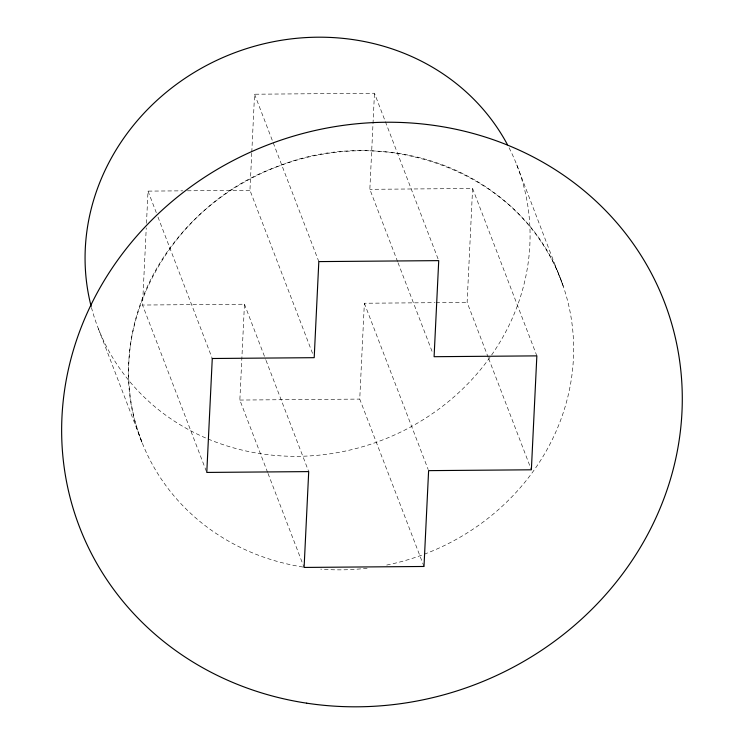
<?xml version="1.0" encoding="UTF-8"?>
<svg xmlns="http://www.w3.org/2000/svg" width="744" height="744" viewBox="0 0 744 744"><rect width="100%" height="100%" fill="white"/><g stroke="black" fill="none" stroke-linecap="round" stroke-linejoin="round"><path stroke-width="0.56" stroke-dasharray="3.72 2.79" d="M206.376 471.352L142.532 305.04L146.252 227.943M146.475 223.34L148.019 191.115L182.773 190.836M267.617 472.412L239.847 400.058L244.46 304.222L142.532 305.04M312.545 353.353L249.947 190.287L251.732 153.245M251.788 152.092L254.569 94.218L374.474 93.242L438.728 260.632M423.996 566.472L359.743 399.091L364.355 303.245L434.784 302.678M397.622 261.674L369.842 189.32L374.474 93.242M488.259 357.492L467.12 302.417L472.598 188.483L369.842 189.32M187.404 190.799L249.947 190.287M435.947 302.668L467.12 302.417M239.847 400.058L359.743 399.091M516.782 164.908L563.292 286.403C526.008 172.422 386.127 122.955 279.102 165.949C169.976 203.577 96.385 332.447 142.374 443.275L98.357 328.625M472.598 188.483L536.852 355.874M488.669 358.571L530.956 468.72M398.031 262.753L432.441 352.386M364.355 303.245L428.2 469.557M254.569 94.218L318.823 261.6M244.46 304.222L265.599 359.296M266.017 360.375L308.714 471.603M268.035 473.491L304.101 567.439M148.019 191.115L156.314 212.71M157.97 217.034L212.273 358.506M509.073 147.777A224.66 207.26 -21 0 1 381.579 440.355A224.66 207.26 -21 0 1 91.456 307.532M302.854 567.021A224.66 207.26 -21 0 1 169.827 248.198A224.66 207.26 -21 0 1 540.479 240.74A224.66 207.26 -21 0 1 385.169 565.366M367.136 568.202A224.66 207.26 -21 0 1 320.72 569.132"/><path stroke-width="1.12" d="M91.168 306.435A224.66 207.26 -21 0 1 232.407 53.614A224.66 207.26 -21 0 1 507.492 144.755M212.273 358.506L206.786 472.431L308.714 471.603L304.101 567.439L423.996 566.472L428.609 470.636L531.365 469.799L536.852 355.874L434.096 356.702L438.728 260.632L318.823 261.6L314.201 357.678L212.273 358.506M306.677 703.173A313.326 289.053 -21 0 0 667.34 310.034A313.326 289.053 -21 0 0 141.881 230.37A313.326 289.053 -21 0 0 306.677 703.173"/></g></svg>
